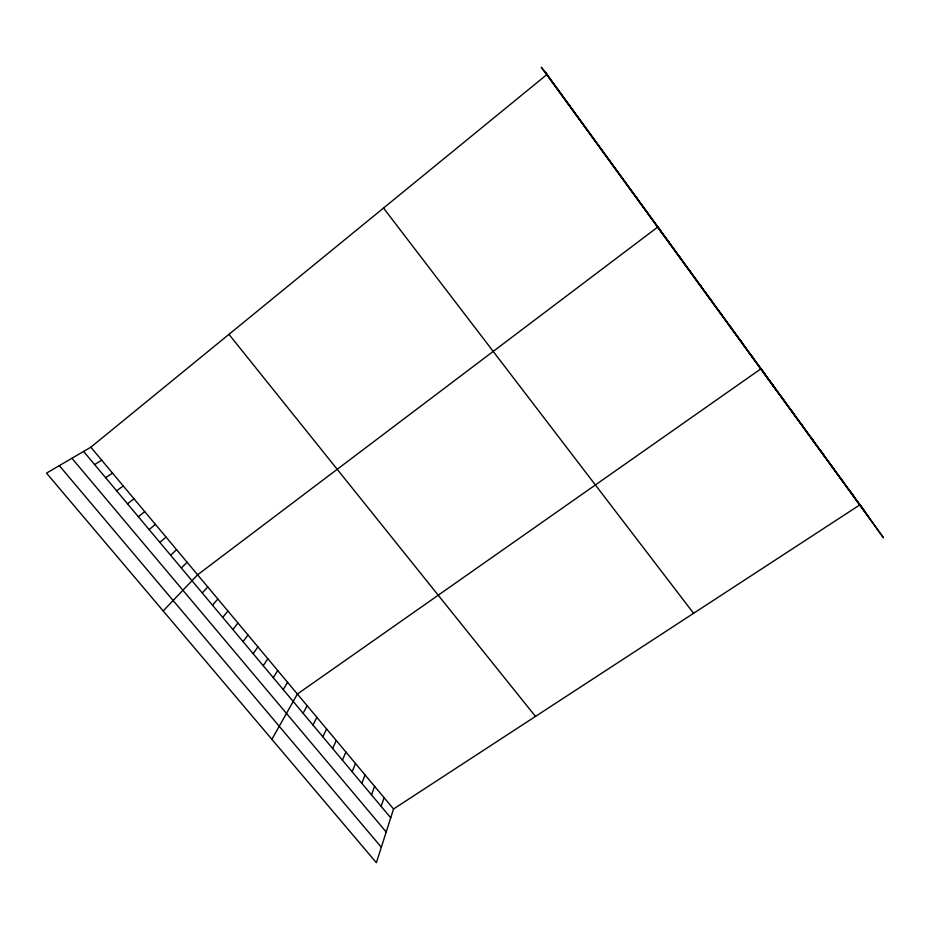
<?xml version="1.0" encoding="UTF-8"?>
<svg xmlns="http://www.w3.org/2000/svg" width="930" height="930" viewBox="0 0 930 930"><rect width="100%" height="100%" fill="white"/><g stroke="black" fill="none" stroke-linecap="round" stroke-linejoin="round"><path stroke-width="1.4" d="M393.553 808.984L376.359 862.715L46.5 473.126L90.849 447.202L547.073 74.4L541.283 67.286L883.5 537.831L860.029 504.758L393.553 808.984L90.849 447.202M381.137 806.357L384.09 797.684M371.512 794.871L374.592 786.327M361.84 783.339L365.06 774.934M352.145 771.772L355.493 763.507M342.414 760.159L345.89 752.033M332.638 748.511L336.265 740.524M322.838 736.804L326.593 728.957M312.992 725.063L316.886 717.367M303.11 713.287L307.144 705.719M271.886 739.327L297.368 694.036L761.089 368.699L775.76 389.682M283.243 689.583L287.556 682.306M273.257 677.668L277.71 670.542M263.225 665.706L267.828 658.731M253.158 653.697L257.901 646.873M243.056 641.642L247.95 634.969M232.919 629.552L237.952 623.019M222.735 617.404L227.92 611.033M212.517 605.221L217.853 599.001M202.263 592.991L207.75 586.923M163.192 610.94L197.602 574.798L657.963 226.897L663.02 234.674M181.327 568.009L187.116 562.255M170.643 555.257L176.584 549.677M159.902 542.457L166.005 537.04M149.137 529.612L155.391 524.346M138.326 516.708L144.743 511.616M127.468 503.758L134.048 498.829M116.564 490.749L123.306 486.006M105.625 477.695L112.53 473.114M94.628 464.593L101.707 460.187M569.067 104.788L569.648 105.439M59.311 465.628L381.312 847.242M71.912 458.269L386.194 831.99M557.628 89.047L558.384 89.954M83.607 451.434L390.728 817.796M228.954 334.347L535.471 716.426M383.52 208.041L693.582 613.312M546.143 73.249L863.842 510.14M544.62 71.377L870.015 518.835M840.557 477.985L844.103 482.984M850.311 491.4L853.996 496.585M820.934 451.004L824.189 455.607M830.769 464.523L834.163 469.325M801.149 423.789L804.113 428.009M811.065 437.425L814.18 441.831M791.198 410.107L794.022 414.117M781.2 396.354L783.874 400.167M771.156 382.555L773.69 386.171M750.963 354.783L753.195 357.98M740.803 340.81L742.884 343.798M730.596 326.779L732.526 329.557M720.355 312.689L722.122 315.258M710.067 298.53L711.683 300.89M699.732 284.324L701.197 286.463M689.351 270.06L690.653 271.979M678.935 255.727L680.074 257.436M668.472 241.347L669.461 242.823M647.094 211.947L647.745 212.97M636.178 196.928L636.655 197.718"/></g></svg>
